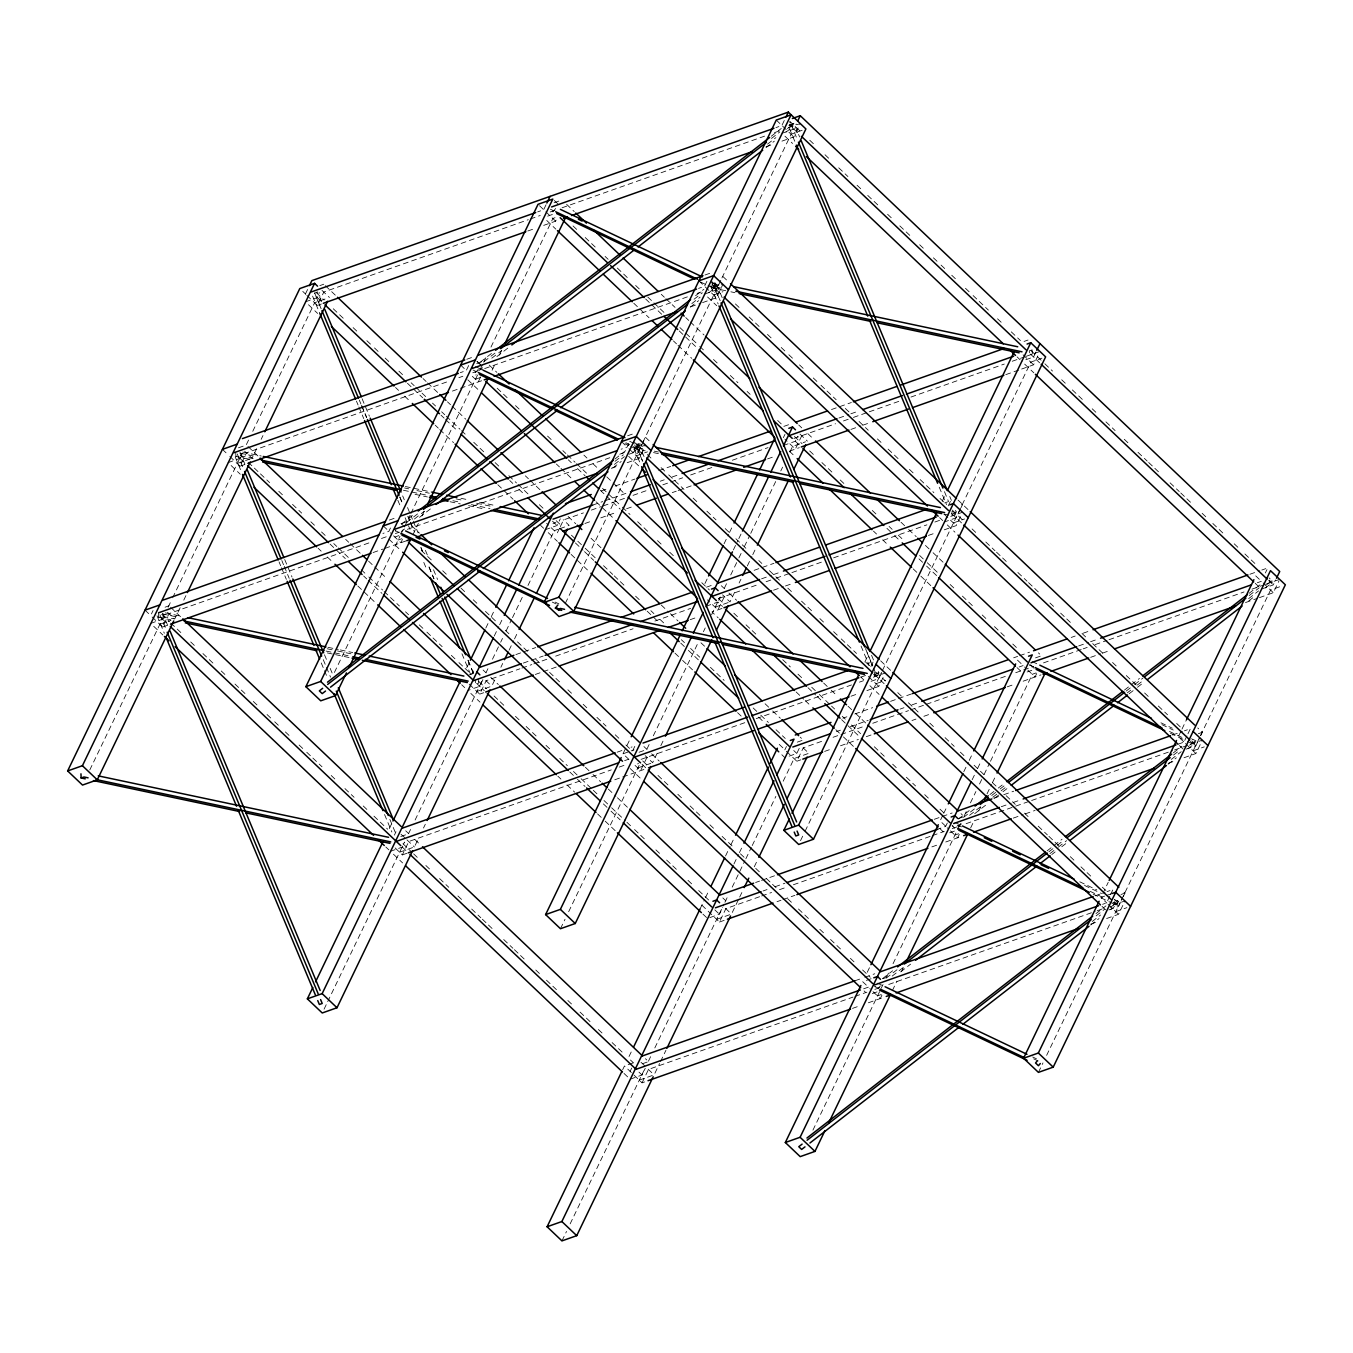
<?xml version="1.0" encoding="UTF-8"?>
<svg xmlns="http://www.w3.org/2000/svg" width="1353" height="1353" viewBox="0 0 1353 1353"><rect width="100%" height="100%" fill="white"/><g stroke="black" fill="none" stroke-linecap="round" stroke-linejoin="round"><path stroke-width="0.75" stroke-dasharray="5 3.75" d="M151.435 613.924L153.058 610.575M305.406 294.024L307.824 289.001M89.788 769.942L164.44 614.82M168.093 607.26L171.73 599.683M172.643 597.789L241.832 454.033M246.381 444.579L249.121 438.896M252.757 431.336L314.657 302.7L327.578 298.134M150.673 623.412L162.58 619.2L164.998 614.177M228.048 462.625L239.971 458.396L242.39 453.373M305.44 301.82L317.346 297.609L319.765 292.586M152.128 617.036L162.614 626.997L169.074 613.602L371.568 541.978M229.841 456.418L240.005 466.21L246.449 452.815L448.942 381.191M306.894 295.444L317.38 305.423L323.841 292.011L528.313 219.693M180.135 607.7L174.672 619.048L167.231 611.996M183.771 600.14L186.494 594.457M256.596 448.807L252.047 458.261L244.622 451.192M261.146 439.353L262.972 435.565M390.476 527.991L388.869 531.34L382.916 533.454M468.662 365.53L466.244 370.553L460.291 372.667M546.054 204.743L543.635 209.766L537.682 211.88M334.411 672.441L399.947 536.245M400.86 534.35L403.6 528.668M404.496 526.774L409.959 515.425M410.872 513.548L479.148 371.669M480.061 369.775L482.801 364.092M483.714 362.215L487.351 354.638M490.987 347.078L552.903 218.442L556.59 217.14M402.467 539.39L400.86 542.739L390.374 532.778M480.653 376.929L478.235 381.952L472.248 376.252L476.222 374.849M543.703 225.376L555.626 221.165L557.233 217.816M412.902 534.807L418.365 523.442M422.001 515.882L424.741 510.199M492.103 370.232L494.843 364.549M499.392 355.095L502.115 349.412M389.309 828.594L392.945 821.034M466.684 667.807L469.423 662.141M485.812 628.08L490.361 618.625M491.274 616.731L494.91 609.171M394.383 835.139L396.006 831.791M471.774 674.352L473.381 671.003M494.2 636.096L498.767 626.642M499.663 624.748L503.316 617.188M324.06 1009.203L326.783 1003.52M327.697 1001.626L404.175 842.733M408.724 833.279L410.551 829.49M415.1 820.036L482.463 680.052M486.099 672.475L487.926 668.703M492.475 659.232L499.764 644.113M500.678 642.218L502.487 638.43M506.14 630.87L511.603 619.522M512.499 617.628L522.529 596.808M527.991 585.46L554.392 530.613L558.079 529.294M390.391 851.325L402.298 847.096L404.716 842.073M482.92 679.612L479.689 686.309L467.783 690.52M545.158 529.733L557.064 525.522L560.294 518.825M395.161 847.942L402.348 854.91L408.792 841.515L611.285 769.891M469.237 684.144L479.723 694.123L486.167 680.711L519.924 668.788M559.533 528.296L557.115 533.336L546.612 523.357M560.328 526.621L563.558 519.924L583.414 512.905M399.625 852.187L414.39 846.961L418.94 837.507M423.489 828.053L425.316 824.265M477 691.4L491.765 686.174L496.331 676.72M500.881 667.266L502.69 663.477M509.066 650.235L513.616 640.781M514.529 638.887L518.182 631.31M628.722 443.75L627.099 447.099L621.145 449.196M706.909 281.272L704.49 286.295L698.537 288.409M784.283 120.485L781.865 125.508L775.912 127.622M565.351 603.32L641.829 444.41L637.669 443.496L637.821 447.674L634.963 448.672L634.811 444.511M642.743 442.532L721.031 279.851M721.944 277.957L791.133 134.184L802.211 130.26M629.128 454.185L639.056 450.684L643.893 440.638M704.524 294.108L716.43 289.897L718.849 284.874M781.899 133.321L793.822 129.11L796.24 124.07M627.183 462.692L639.09 458.481L645.533 445.086L633.627 449.297M702.579 302.615L716.481 297.694L722.925 284.299L712.354 287.885L712.202 283.724M781.949 141.118L793.856 136.907L800.299 123.512L788.393 127.723M628.942 759.456L622.989 753.807L630.278 738.67M704.93 583.549L707.653 577.883M724.041 543.821L728.591 534.367M729.504 532.473L733.157 524.913M632.629 750.881L635.047 745.858L631.073 747.262M783.353 437.679L784.977 434.33M733.36 549.961L737.909 540.49M738.823 538.612L741.545 532.93M560.463 928.716L565.03 919.262M568.666 911.702L639.681 764.157M646.954 749.021L649.694 743.338M653.33 735.778L697.945 643.081M703.408 631.733L705.217 627.944M711.593 614.702L719.796 597.688M724.345 588.234L727.068 582.551M730.721 574.991L737.994 559.854M738.907 557.96L743.457 548.506M744.37 546.612L749.833 535.264M750.746 533.37L776.233 480.4M780.782 470.945L782.609 467.157M789.881 452.02L792.621 446.355L805.542 441.788M718.731 600.377L720.337 597.028M783.387 445.475L795.31 441.264L797.729 436.241M647.022 757.257L640.578 770.652L634.591 764.952L638.548 763.549M724.413 596.47L717.953 609.865L707.467 599.886M801.788 435.666L795.344 449.078L784.858 439.099M657.169 753.249L652.62 762.703L645.195 755.65M660.822 745.689L663.545 740.006M734.561 592.462L730.011 601.916L722.57 594.846M739.11 583.008L740.937 579.219M747.313 565.977L751.862 556.523M752.775 554.629L756.412 547.069M622.651 1069.749L624.477 1065.961L642.066 1082.823L646.041 1081.419M629.027 1056.507L631.766 1050.841M700.042 908.962L704.592 899.508M705.505 897.614L709.141 890.037M725.529 855.992L730.079 846.538M730.992 844.644L734.628 837.084M630.075 1071.424L631.699 1068.075M784.841 749.85L786.465 746.484M733.935 864.009L738.484 854.555M739.398 852.661L743.034 845.101M561.952 1240.887L566.518 1231.433M570.154 1223.856L643.893 1070.646M648.442 1061.175L651.182 1055.509M654.818 1047.932L724.007 904.176M724.92 902.282L728.557 894.722M732.21 887.145L744.945 860.66M745.858 858.783L751.321 847.418M752.234 845.54L775.895 796.342M783.184 781.222L794.11 758.526L808.874 753.3L801.45 746.23M624.004 1073.419L630.109 1079.22L642.032 1075.009L645.246 1068.312M702.917 914.087L707.501 918.433L719.407 914.222L722.637 907.525M781.831 754.737L784.875 757.646L796.799 753.435L800.012 746.738M642.066 1082.823L648.51 1069.411L852.999 997.093M701.869 905.174L719.441 922.036L725.901 908.624L759.642 896.701M786.347 751.27L796.832 761.232L803.276 747.837L823.131 740.818M639.343 1080.1L654.108 1074.874L659.571 1063.526M660.484 1061.631L665.947 1050.283M716.718 919.313L731.499 914.087L738.772 898.95M739.685 897.056L743.338 889.496M754.264 866.799L757.9 859.223M864.871 661.972L868.508 654.412M942.246 501.185L945.899 493.625M870.858 666.623L873.277 661.6L867.324 663.714M948.233 505.836L950.652 500.813L944.698 502.91M800.519 840.687L804.172 833.11M805.086 831.232L881.547 672.323M882.46 670.428L1030.851 362.097L1041.928 358.173M881.192 673.574L878.774 678.597L866.867 682.808M960.19 509.421L956.165 517.81L944.242 522.021M961.002 507.747L962.609 504.398L958.634 505.802M1035.958 351.983L1033.54 357.006L1021.633 361.217M866.901 690.605L878.807 686.394L883.644 676.348M944.293 529.818L956.199 525.607L961.036 515.561M1021.667 369.031L1033.574 364.82L1038.411 354.774M867.273 972.249L869.996 966.583M942.821 815.25L940.098 820.916L946.051 826.582M943.734 813.356L947.388 805.796M963.776 771.734L968.325 762.28M969.238 760.386L972.875 752.826M947.303 823.03L945.696 826.379L937.764 829.186M972.164 779.751L976.714 770.297M977.627 768.403L981.263 760.843M812.933 1130.144L883.035 984.494M886.689 976.934L888.498 973.145M893.048 963.691L960.427 823.706M964.063 816.13L966.803 810.464M970.439 802.887L975.902 791.539M979.538 783.979L983.191 776.402M984.088 774.525L989.55 763.177M990.464 761.282L1032.339 674.268L1036.043 672.948M959.26 826.615L960.867 823.267M881.919 995.216L880.296 998.565L869.81 988.586M959.294 834.429L957.687 837.778L947.201 827.799M1036.686 673.625L1035.062 676.974L1024.576 667.012M892.354 990.616L896.904 981.162M901.453 971.708L903.28 967.919M970.642 827.935L974.278 820.375M978.828 810.904L980.654 807.132M987.03 793.89L991.58 784.436M992.493 782.541L996.129 774.965M1102.78 893.673L1108.225 882.325M1181.068 730.992L1178.328 736.658L1184.281 742.323M1181.981 729.098L1186.53 719.644M1109.781 896.21L1106.551 902.908L1102.577 904.311M1110.576 894.536L1112.995 889.513L1107.042 891.61M1184.738 740.446L1187.156 735.423M1187.968 733.749L1190.386 728.726L1184.433 730.823M1265.343 572.962L1266.966 569.613M1038.428 1072.371L1042.977 1062.917M1046.63 1055.357L1120.369 902.13M1121.282 900.235L1199.57 737.554M1200.483 735.66L1270.585 590.009L1281.663 586.086M1102.002 906.358L1106.585 910.721L1118.491 906.51L1122.533 898.121M1123.328 896.447L1124.952 893.098L1121.891 890.206M1179.393 745.571L1183.976 749.917L1195.883 745.706L1199.908 737.334M1200.72 735.66L1202.327 732.311L1197.743 727.965M1255.246 583.329L1261.351 589.13L1273.258 584.919L1275.676 579.896M1106.619 918.518L1118.542 914.307L1124.986 900.912L1113.079 905.123M1184.01 757.731L1195.917 753.52L1202.36 740.125L1188.475 745.029M1259.406 597.637L1273.308 592.732L1278.94 580.995M555.694 208.497L552.887 211.778L550.011 209.038L553.8 210.831M478.302 369.284L475.512 372.565L472.637 369.826L476.408 371.635M708.059 285.601L713.741 288.307L716.549 285.026L713.657 282.287M630.684 446.389L636.367 449.095L639.157 445.814L636.282 443.091M878.503 988.079L880.363 985.897M1187.511 741.427L1193.194 744.133L1195.984 740.852L1192.196 739.042M1093.106 894.113L1115.802 904.92L1118.61 901.639L1115.735 898.899M480.603 361.911L492.238 352.879M771.311 136.213L781.273 128.467M484.07 361.572L497.363 351.256M771.447 138.446L779.751 132.002M491.782 358.19L501.76 350.461M767.54 144.111L775.844 137.651M787.463 128.62L792.452 124.764L789.577 122.024M478.641 370.756L483.63 366.883M496.906 356.566L510.199 346.25M766.018 147.629L774.322 141.186M785.958 132.154L792.604 126.996L792.452 124.764M401.553 523.983L414.847 513.666M695.577 295.715L703.881 289.254M406.678 522.359L419.971 512.043M694.072 299.233L702.376 292.789M414.407 518.994L424.368 511.248M691.823 303.596L700.127 297.153M711.746 288.121L715.077 285.551L712.185 282.811L712.338 285.043L715.213 287.783L708.566 292.941M401.249 531.543L404.581 528.955M419.531 517.353L432.825 507.037M690.301 307.131L698.605 300.687M614.871 459.073L628.164 448.756M615.023 461.322L623.327 454.862M614.431 464.4L624.393 456.654M634.371 448.925L637.686 446.338L637.838 448.57L632.849 452.443M612.909 467.918L621.213 461.474M958.381 819.022L971.674 808.705M989.956 794.515L996.586 789.357M998.26 788.072L1004.907 782.913M1124.495 690.047L1139.446 678.445M1249.09 593.324L1260.725 584.293M963.522 817.381L975.141 808.367M991.749 795.463L998.396 790.304M1000.053 789.019L1006.7 783.861M1126.305 690.994L1132.951 685.836M1134.609 684.55L1142.913 678.09M1249.225 595.557L1259.203 587.811M969.577 815.301L981.196 806.27M992.831 797.255L999.478 792.097M1001.135 790.795L1006.108 786.939M1127.387 692.787L1130.702 690.199M1137.349 685.041L1143.995 679.882M1248.65 598.635L1258.611 590.889M1266.915 584.445L1271.905 580.572L1269.029 577.849M958.093 826.565L961.408 823.994M974.701 813.677L987.994 803.361M994.624 798.202L1001.271 793.044M1002.945 791.742L1007.917 787.886M1129.18 693.734L1135.827 688.576M1137.484 687.273L1144.131 682.115M1248.785 600.867L1255.432 595.709M1265.393 587.98L1272.04 582.822L1271.905 580.572M882.663 978.523L892.625 970.777M1047.121 850.834L1062.071 839.232M1173.372 752.826L1181.676 746.366M886.13 978.185L897.766 969.154M1048.93 851.781L1055.577 846.623M1057.234 845.337L1063.881 840.179M1173.508 755.059L1180.154 749.9M892.185 976.088L903.821 967.074M1049.996 853.574L1056.642 848.416M1058.3 847.13L1066.604 840.67M1171.258 759.422L1181.22 751.693M1189.541 745.232L1194.513 741.359L1191.638 738.637M900.641 971.877L910.603 964.148M1051.805 854.521L1055.12 851.933M1061.767 846.775L1068.413 841.617M1168.079 764.242L1176.383 757.798M1188.019 748.767L1194.665 743.609L1194.513 741.359M1095.981 913.613L1105.959 905.867M1096.133 915.846L1104.437 909.402M1092.209 921.511L1100.53 915.051M1110.492 907.322L1117.138 902.163L1114.263 899.424M1090.704 925.029L1099.008 918.586M1110.627 909.554L1117.274 904.396L1117.138 902.163M794.752 141.236L788.258 125.694L793.923 123.326L799.606 136.941M793.923 123.326L788.258 125.694M722.214 297.728L716.532 284.113L713.724 285.466L720.219 301.026M644.028 456.57L639.157 444.917L636.35 446.253L642.844 461.813M953.459 513.379L956.267 512.026L954.643 508.136M878.875 672.813L873.209 675.181L878.875 672.813L877.251 668.923M319.832 285.618L323.79 284.215M554.087 202.764L562.036 199.956M530.308 219L540.236 215.482M550.164 211.981L558.096 209.174M562.07 207.77L764.563 136.146M774.491 132.628L780.444 130.531M547.644 216.159L555.576 213.351M317.38 305.423L321.354 304.019M527.822 230.991L533.775 228.894M766.069 146.733L772.022 144.636M466.751 359.272L472.704 357.158M704.981 275.014L710.934 272.9M238.466 447.809L246.415 445.002M476.713 363.551L484.645 360.744M716.532 284.113L713.674 285.128L720.168 300.67M235.726 452.24L235.879 456.401L238.737 455.386L253.146 458.447M458.87 377.673L462.844 376.269M472.772 372.768L482.7 369.251M484.678 368.557L689.167 296.239M697.116 293.432L701.091 292.028M237.282 463.487L250.204 458.921M475.512 379.229L481.059 377.267M713.758 294.971L722.976 291.707M240.005 466.21L245.958 464.096M452.426 391.085L458.379 388.971M460.375 388.277L482.209 380.548M690.656 306.827L700.583 303.309M389.36 520.059L395.313 517.945M627.589 435.801L633.559 433.687M165.066 607.193L169.024 605.789M401.317 523.645L407.27 521.548M639.157 444.917L636.299 445.915L642.793 461.474M158.352 613.027L158.504 617.188L161.362 616.173L173.708 618.795M381.495 538.477L387.448 536.363M395.397 533.556L399.355 532.152M407.304 529.344L609.797 457.72M619.725 454.219L625.678 452.105M394.856 537.04L398.831 535.636M159.891 624.274L170.968 620.367M398.137 540.016L401.824 538.714M636.367 455.775L647.444 451.851M162.614 626.997L168.567 624.9M373.056 552.565L382.984 549.064M384.979 548.354L406.813 540.642M611.302 468.324L619.234 465.517M601.206 490.987L607.159 488.873M615.108 486.065L634.946 479.047M658.776 470.624L670.682 466.413M783.844 426.381L789.814 424.284M831.503 409.536L851.358 402.517M1024.069 341.43L1028.043 340.026M592.766 505.075L602.694 501.574M604.673 500.864L626.524 493.152M660.264 481.211L664.238 479.808M672.187 477L680.119 474.193M838.945 418.009L848.872 414.508M850.851 413.798L858.8 410.991M552.988 523.526L555.846 522.512M591.346 510.098L601.273 506.58M603.269 505.887L625.103 498.158M633.035 495.35L646.937 490.446M662.818 484.831L668.771 482.717M670.767 482.006L682.673 477.795M690.622 474.988L712.456 467.275M732.311 460.24L768.047 447.606M793.856 438.473L835.545 423.743M843.477 420.935L851.426 418.128M853.405 417.417L867.307 412.496M869.286 411.802L899.068 401.266M910.975 397.055L1004.298 364.058M1012.23 361.251L1024.153 357.04M1026.132 356.329L1040.034 351.425M559.922 528.651L569.156 525.387L563.203 519.738M584.902 523.493L592.851 520.685M600.783 517.878L616.664 512.263M626.591 508.762L634.54 505.937M672.255 492.61L676.229 491.207M678.208 490.496L692.11 485.575M767.557 458.904L775.489 456.096M789.391 451.175L799.319 447.674M850.936 429.408L860.863 425.907M862.842 425.197L870.791 422.39M1005.786 374.646L1019.688 369.724M515.882 654.581L535.737 647.563M706.469 587.168L712.422 585.071M754.111 570.323L773.967 563.305M469.525 674.657L473.212 673.354M523.323 663.071L529.277 660.957M531.272 660.247L543.179 656.036M761.57 578.813L771.481 575.296M773.476 574.602L781.408 571.778M953.408 513.041L956.267 512.026M521.903 668.078L531.83 664.577M533.826 663.866L547.711 658.945M555.66 656.137L633.086 628.756M654.92 621.044L690.656 608.393M718.46 598.567L758.154 584.53M766.102 581.722L774.034 578.915M776.03 578.205L789.932 573.3M791.911 572.59L823.673 561.36M833.6 557.842L926.906 524.846M934.855 522.038L942.787 519.231M950.736 516.423L962.643 512.212M706.012 606.279L717.919 602.051L722.502 606.415M715.23 607.142L728.168 602.575M953.476 522.884L964.554 518.96M479.723 694.123L483.697 692.719M535.314 674.454L541.268 672.356M543.246 671.646L557.148 666.741M690.165 619.691L698.114 616.883M721.927 608.461L711.999 611.962L718.223 617.881M773.544 590.196L783.472 586.695M785.467 585.984L793.399 583.177M928.395 535.433L934.365 533.336M617.171 752.183L623.124 750.069M622.989 753.807L634.067 749.883M400.809 836.509L406.763 834.412M639.056 752.251L645.009 750.154M624.612 760.657L628.587 759.253M860.863 677.109L866.833 674.995M619.234 767.083L625.187 764.969M641.068 759.354L746.298 722.147M756.226 718.629L851.511 684.939M859.459 682.132L863.417 680.728M873.345 677.21L885.268 672.999M637.855 767.929L650.776 763.363M876.084 683.671L885.319 680.407M402.348 854.91L408.302 852.796M614.769 779.785L620.723 777.671M622.701 776.977L646.531 768.538M851.02 696.22L858.952 693.413M842.919 718.189L846.877 716.786M854.825 713.978L872.685 707.653M890.562 701.344L896.515 699.23M898.493 698.52L912.396 693.615M1013.651 657.812L1017.625 656.408M1019.604 655.698L1029.532 652.18M1071.221 637.449L1075.195 636.045M1083.127 633.221L1091.076 630.413M1249.901 574.247L1259.829 570.746M1261.808 570.036L1265.782 568.632M797.289 742.137L803.242 740.04L800.181 737.131M1035.519 657.879L1041.472 655.782L1038.428 652.873M836.458 731.584L840.433 730.18M850.361 726.679L868.22 720.354M899.999 709.124L903.956 707.72M911.905 704.913L919.837 702.089M1019.113 666.995L1023.088 665.591M1078.662 645.922L1088.59 642.421M1090.586 641.711L1098.518 638.904M1257.343 582.737L1261.317 581.333M833.059 737.3L839.012 735.203M841.008 734.493L864.821 726.071M872.77 723.263L908.506 710.629M910.484 709.919L924.387 705.014M926.365 704.304L1005.786 676.212M1015.714 672.712L1021.667 670.598M1023.646 669.904L1033.574 666.386M1043.501 662.885L1081.216 649.541M1083.212 648.831L1087.169 647.427M1095.118 644.62L1107.025 640.409M1109.02 639.715L1244.016 591.971M1251.965 589.164L1263.871 584.936M1265.85 584.242L1279.752 579.321M1027.096 671.984L1033.049 669.887M796.832 761.232L800.807 759.828M824.62 751.405L832.569 748.598M840.501 745.791L858.377 739.465M866.309 736.658L872.279 734.561M911.973 720.506L915.947 719.103M923.896 716.295L931.828 713.488M1007.275 686.817L1015.207 684.009M1023.156 681.202L1041.015 674.876M1090.653 657.321L1100.581 653.803M1102.56 653.11L1110.509 650.303M1245.504 602.559L1257.427 598.347M755.6 882.494L759.574 881.091M761.553 880.38L775.455 875.459M934.28 819.292L940.234 817.195M942.212 816.485L952.14 812.984M993.829 798.236L1001.778 795.429M1003.757 794.718L1013.685 791.217M1172.51 735.034L1182.437 731.533M958.144 818.666L964.097 816.569L961.036 813.66M1198.352 733.715L1202.327 732.311M763.058 890.967L767.016 889.564M774.965 886.756L784.892 883.255M1001.288 806.709L1011.215 803.208M1013.194 802.498L1021.143 799.691M1177.973 744.235L1183.926 742.12M761.638 895.99L771.565 892.473M779.497 889.665L785.45 887.568M793.399 884.761L930.374 836.306M932.369 835.613L944.276 831.402M952.224 828.577L960.156 825.77M966.11 823.673L1013.769 806.811M1015.748 806.117L1029.65 801.196M1031.629 800.502L1172.594 750.644M1174.573 749.951L1186.48 745.74M949.705 832.771L955.658 830.674M954.964 835.055L958.651 833.752M1193.194 750.797L1204.271 746.873M719.441 922.036L725.411 919.922M777.028 901.673L780.985 900.269M782.981 899.559L794.887 895.348M931.879 846.893L937.832 844.796M945.764 841.989L961.662 836.374M1013.279 818.108L1023.206 814.607M1025.185 813.897L1035.113 810.396M1168.129 763.346L1176.061 760.538M854.91 980.79L862.859 977.982M864.838 977.272L874.765 973.771M1095.135 895.838L1105.063 892.32M628.164 1064.659L633.711 1062.697M866.41 980.401L871.941 978.439M1104.64 896.143L1100.953 897.462L1106.889 903.111M1106.483 895.5L1112.031 893.538M642.523 1063.729L648.476 1061.615L645.415 1058.706M882.748 978.76L886.705 977.356L883.661 974.448M1120.977 894.502L1124.952 893.098M868.322 987.166L862.351 989.28L865.294 992.07M854.978 996.4L866.901 992.189M874.833 989.381L882.782 986.574M888.735 984.46L1095.203 911.432M1097.198 910.738L1105.13 907.931M872.33 993.559L878.283 991.461M877.573 995.842L881.277 994.54M1115.819 911.584L1126.897 907.66M852.508 1008.391L858.462 1006.294M868.389 1002.776L884.27 997.161M1090.738 924.133L1098.687 921.325M714.266 284.164L718.375 285.026M721.386 288.189L715.213 286.87L715.06 282.709M712.354 287.885L728.827 291.369M730.891 291.808L735 292.688M636.874 444.951L643.047 446.253M637.821 447.674L644.011 448.976M654.294 451.158L658.421 452.02M634.963 448.672L645.263 450.853M653.499 452.595L659.672 453.915M943.836 514.055L952.072 515.797L951.92 511.637L954.778 510.622L954.93 514.783M242.711 452.088L261.23 456.012M405.376 486.522L432.148 492.188M460.967 498.293L469.203 500.035M479.503 502.217L495.976 505.701M239.853 453.103L256.326 456.587M404.581 487.976L408.691 488.839M416.927 490.581L429.29 493.202M456.062 498.868L464.299 500.61M476.645 503.231L493.118 506.715M403.465 490.26L428.174 495.486M452.883 500.711L461.119 502.453M471.419 504.635L489.955 508.559M235.879 456.401L250.288 459.445M415.033 494.319L427.379 496.94M450.025 501.726L460.324 503.908M468.561 505.65L485.034 509.134M873.429 674.707L877.556 675.57L877.404 671.409M165.32 612.892L181.792 616.376M327.984 647.309L338.284 649.491M340.347 649.93L352.71 652.552M162.461 613.89L178.934 617.391M327.189 648.764L335.426 650.505M337.489 650.945L351.898 653.989M326.09 651.047L350.799 656.273M158.504 617.188L170.85 619.809M327.341 652.924L333.531 654.243M335.578 654.666L350.004 657.727M710.866 282.32L716.549 285.026M700.499 281.999L706.181 284.705M475.427 366.545L481.11 369.251M629.703 441.315L639.157 445.814M625.915 442.752L629.703 444.562M625.001 443.699L628.79 445.492M1032.254 661.583L1037.937 664.272M1160.942 722.806L1172.29 728.202M1161.923 724.633L1173.271 730.045M1033.252 666.657L1029.464 664.847L1032.339 667.587M1169.499 731.483L1184.636 738.687M1170.48 733.326L1185.617 740.531M555.119 602.068L558.89 603.878M552.312 602.102L556.1 603.912M399.034 532.422L395.245 530.613L398.12 533.353M954.88 822.37L960.545 825.076M1079.779 881.801L1096.809 889.902M961.543 826.903L957.755 825.11L954.947 828.374L952.072 825.651L955.861 827.444M1084.548 885.437L1101.579 893.538M1114.821 899.83L1118.61 901.639M1090.214 891.373L1105.367 898.578M877.488 983.157L883.171 985.863M1032.66 1056.997L1036.449 1058.79M1033.658 1058.824L1041.218 1062.426M878.486 988.231L874.698 986.438L877.573 989.178M789.881 121.364L802.092 132.983M809.737 140.238L815.842 146.039M825.009 154.749L829.575 159.113M838.742 167.823L847.908 176.533M857.058 185.243L861.641 189.589M867.747 195.407L879.974 207.009M887.602 214.281L892.185 218.628M899.813 225.883L912.04 237.502M919.668 244.758L924.251 249.121M933.418 257.831L939.523 263.632M941.045 265.087L945.629 269.433M951.734 275.251L956.317 279.597M965.484 288.307L971.589 294.108M973.111 295.563L977.695 299.926M979.217 301.381L988.383 310.091M997.533 318.801L1002.116 323.147M1011.283 331.857L1020.45 340.567M1031.138 350.731L1043.349 362.35M1044.871 363.788L1052.516 371.06M1061.665 379.77L1066.249 384.117M1072.354 389.918L1084.582 401.537M1092.209 408.792L1096.793 413.155M1105.942 421.865L1115.109 430.575M1124.275 439.285L1128.859 443.632M1138.008 452.342L1147.175 461.052M1148.697 462.506L1153.28 466.853M1154.819 468.307L1160.925 474.125M1170.074 482.835L1179.241 491.545M1180.763 492.982L1185.346 497.346M1186.869 498.8L1192.991 504.601M1202.14 513.311L1206.724 517.675M1212.829 523.476L1225.057 535.095M1234.207 543.805L1238.79 548.151M1244.895 553.952L1257.106 565.571M789.712 124.256L792.604 126.996M1269.165 580.082L1272.04 582.822M793.822 129.11L799.927 134.911M1030.496 354.114L1039.645 362.824M1268.691 580.572L1273.258 584.919M776.267 120.062L793.856 136.907M1023.088 354.841L1033.574 364.82M1255.719 575.871L1261.656 581.519M1263.144 582.94L1273.308 592.732M784.96 136.213L792.587 143.469M1017.05 356.871L1020.111 359.78M1024.678 364.126L1033.844 372.836M722.891 276.486L728.996 282.303M958.025 500.052L968.714 510.216M710.968 280.714L723.195 292.316M735.406 303.935L739.99 308.281M749.139 316.991L761.367 328.61M767.472 334.411L772.056 338.774M781.205 347.484L787.311 353.285M788.85 354.74L793.433 359.103M799.538 364.904L804.105 369.251M813.271 377.961L819.377 383.778M820.916 385.233L825.482 389.579M827.021 391.034L836.171 399.744M845.337 408.454L849.921 412.8M859.087 421.51L868.237 430.22M877.404 438.93L881.987 443.294M888.092 449.095L900.303 460.713M909.47 469.423L914.053 473.77M920.158 479.588L933.891 492.644M940.014 498.462L944.58 502.809M952.224 510.064L962.913 520.229M972.08 528.938L976.646 533.302M985.813 542.012L994.979 550.722M996.501 552.159L1001.085 556.523M1002.607 557.977L1008.712 563.778M1017.879 572.488L1027.045 581.198M1028.568 582.653L1033.151 586.999M1034.673 588.454L1040.778 594.271M1049.945 602.981L1054.528 607.328M1060.634 613.129L1065.217 617.492M1066.739 618.947L1072.844 624.748M1082.011 633.458L1086.594 637.821M1092.7 643.622L1104.911 655.241M1112.555 662.496L1117.121 666.843M1126.288 675.553L1138.499 687.172M1144.604 692.973L1149.187 697.336M1158.354 706.046L1167.521 714.756M1176.67 723.466L1181.254 727.813M1191.79 740.869L1194.665 743.609M716.43 289.897L722.536 295.698M951.582 513.447L962.271 523.611M1192.822 742.814L1195.883 745.706M710.866 285.568L713.741 288.307M1190.319 741.393L1193.194 744.133M698.892 280.849L716.481 297.694M944.208 514.208L956.199 525.607M1185.431 743.541L1195.917 753.52M707.585 297L716.735 305.71M939.659 517.658L942.72 520.567M947.303 524.913L954.93 532.169M566.619 204.32L574.247 211.575M661.279 294.311L664.34 297.22M665.862 298.675L675.029 307.385M685.717 317.549L688.762 320.441M690.284 321.896L704.034 334.969M798.693 424.96L801.754 427.869M807.859 433.67L813.965 439.488M900.997 522.224L907.119 528.025M908.641 529.48L916.269 536.735M925.435 545.445L931.54 551.263M933.063 552.717L943.751 562.865M554.29 200.498L559.077 204.912M799.961 434.059L807.386 441.129M573.029 225.951L577.613 230.298M585.24 237.553L597.451 249.172M605.095 256.427L608.14 259.336M617.306 268.046L629.517 279.665M635.622 285.466L640.206 289.813M647.833 297.085L652.417 301.431M653.956 302.886L664.644 313.05M679.899 327.561L684.483 331.925M686.022 333.362L698.233 344.981M699.755 346.436L704.338 350.782M713.505 359.492L719.61 365.31M730.299 375.474L737.926 382.73M747.093 391.44L750.137 394.332M777.62 420.462L782.203 424.825M794.431 436.444L802.058 443.699M809.686 450.955L814.269 455.301M821.914 462.574L834.124 474.176M840.23 479.994L844.813 484.34M872.296 510.47L876.879 514.833M889.09 526.435L892.151 529.344M898.257 535.145L904.362 540.963M919.634 555.474L925.74 561.275M927.262 562.73L937.95 572.894M950.161 584.513L954.744 588.859M962.389 596.115L974.6 607.734M982.227 614.989L986.811 619.353M994.455 626.608L1006.666 638.21M1012.771 644.028L1017.355 648.375M645.669 299.013L650.252 303.36M651.774 304.814L662.463 314.978M679.257 330.944L696.051 346.909M795.31 441.264L799.894 445.627M886.925 528.363L893.031 534.181M894.553 535.619L900.658 541.437M918.991 558.857L925.097 564.658M926.619 566.112L937.308 576.277M1030.445 664.83L1035.028 669.177M539.526 205.724L555.626 221.165M1017.473 660.129L1023.426 665.777M546.73 220.471L555.88 229.181M633.762 303.224L649.034 317.735M673.456 340.956L676.517 343.865M678.039 345.319L691.789 358.376M789.509 451.293L795.615 457.094M873.48 531.12L876.541 534.029M882.646 539.83L887.23 544.194M913.174 568.869L919.296 574.67M920.818 576.124L931.507 586.289M1017.016 667.587L1021.583 671.934M645.499 437.29L651.605 443.091M880.651 660.839L891.339 671.003M633.593 441.501L645.804 453.103M647.326 454.557L651.909 458.921M661.076 467.631L667.181 473.432M668.703 474.886L673.287 479.233M674.809 480.687L683.975 489.397M693.142 498.107L697.725 502.47M706.875 511.18L716.041 519.89M725.208 528.6L729.791 532.947M735.897 538.765L748.108 550.367M758.796 560.531L761.84 563.44M769.485 570.695L781.696 582.314M787.801 588.115L792.384 592.462M801.551 601.172L813.762 612.791M819.867 618.592L824.451 622.955M833.617 631.665L839.723 637.466M841.245 638.92L845.828 643.284M847.35 644.721L856.517 653.431M865.683 662.141L870.267 666.505M876.372 672.306L885.522 681.016M897.749 692.635L902.316 696.981M908.438 702.799L913.004 707.145M914.543 708.6L920.649 714.401M929.815 723.111L934.382 727.474M945.07 737.639L954.237 746.349M960.342 752.15L964.926 756.513M974.092 765.223L986.303 776.825M992.409 782.643L996.992 786.989M1006.158 795.699L1015.308 804.409M1024.475 813.119L1029.058 817.483M1038.225 826.193L1047.374 834.902M1048.913 836.34L1053.48 840.703M1055.019 842.158L1061.124 847.959M1070.291 856.669L1074.857 861.032M1080.962 866.833L1085.546 871.18M1087.085 872.634L1093.19 878.452M1102.34 887.162L1106.923 891.509M637.838 448.57L634.946 445.847L634.811 443.598M1114.398 901.656L1117.274 904.396M639.056 450.684L645.161 456.485M874.19 674.234L884.879 684.398M1113.925 902.147L1118.491 906.51M633.492 446.355L636.367 449.095M1112.927 902.18L1115.802 904.92M621.501 441.636L627.454 447.285M628.942 448.706L639.09 458.481M868.322 676.432L878.807 686.394M1108.056 904.328L1118.542 914.307M628.671 456.35L639.36 466.514M860.762 676.99L863.806 679.899M869.911 685.7L879.078 694.41M489.228 365.107L496.855 372.363M583.904 455.115L586.948 458.007M593.054 463.825L597.637 468.172M606.804 476.882L625.12 494.302M721.318 585.748L724.379 588.656M728.946 593.02L736.59 600.275M823.622 683.011L829.727 688.829M831.249 690.267L837.355 696.085M848.043 706.249L854.166 712.05M855.688 713.505L866.377 723.669M477.186 361.437L481.685 365.699M476.916 361.285L481.364 365.53M497.16 388.193L509.388 399.795M515.493 405.612L520.076 409.959M547.559 436.089L552.142 440.452M562.831 450.617L565.875 453.509M567.397 454.963L575.042 462.219M576.564 463.673L587.253 473.838M602.525 488.348L620.841 505.768M622.38 507.223L630.008 514.478M637.635 521.734L649.863 533.353M657.49 540.608L662.074 544.971M669.701 552.227L675.807 558.028M701.767 582.703L709.412 589.976M718.561 598.686L724.667 604.487M733.833 613.197L739.939 618.997M746.044 624.815L750.627 629.162M752.167 630.616L758.272 636.417M782.694 659.655L790.338 666.911M797.966 674.166L802.549 678.513M811.715 687.223L817.821 693.04M819.343 694.495L830.032 704.642M831.554 706.097L834.615 709.006M842.242 716.261L845.304 719.17M851.409 724.971L860.576 733.681M874.309 746.755L886.519 758.356M892.642 764.174L897.208 768.521M906.375 777.231L915.541 785.941M924.691 794.651L930.813 800.452M939.963 809.162L944.546 813.525M568.294 459.8L571.338 462.692M577.443 468.51L585.088 475.766M600.36 490.276L604.926 494.64M606.465 496.094L620.198 509.151M808.012 687.713L815.639 694.968M817.178 696.423L823.284 702.224M841.6 719.644L858.394 735.609M460.646 365.107L466.599 370.756M467.817 379.821L478.505 389.968M556.371 464.011L559.432 466.92M560.954 468.358L571.642 478.522M596.081 501.76L614.397 519.18M796.105 691.924L803.733 699.18M805.255 700.634L811.36 706.435M835.799 729.656L841.904 735.474M843.426 736.911L854.115 747.076M939.625 828.374L944.208 832.721M325.329 285.669L336.018 295.833M423.049 378.569L426.094 381.478M427.633 382.933L438.321 393.097M447.471 401.807L450.532 404.699M452.054 406.154L465.804 419.227M525.353 475.833L528.397 478.742M529.919 480.197L540.608 490.344M568.108 516.474L575.735 523.746M591.007 538.257L601.696 548.422M661.245 605.028L668.872 612.283M670.395 613.738L678.039 620.993M700.939 642.776L705.522 647.123M765.071 703.746L771.176 709.547M772.698 711.001L780.343 718.257M321.997 290.405L329.439 297.474M316.467 292.789L324.094 300.045M333.261 308.755L345.472 320.357M353.116 327.629L357.699 331.975M366.849 340.685L372.954 346.486M374.493 347.941L379.06 352.304M385.182 358.105L389.749 362.469M398.915 371.179L405.021 376.98M411.126 382.781L414.187 385.69M415.709 387.144L426.398 397.308M432.503 403.109L435.565 406.018M441.67 411.819L444.731 414.728M446.253 416.166L459.986 429.239M461.525 430.694L467.631 436.495M473.736 442.296L485.947 453.915M495.113 462.625L499.697 466.988M508.846 475.698L516.491 482.953M518.013 484.408L528.702 494.555M539.39 504.72L543.974 509.083M556.184 520.685L562.29 526.503M571.456 535.213L583.667 546.815M585.206 548.269L595.895 558.434M603.523 565.689L612.689 574.399M614.211 575.854L618.795 580.217M620.317 581.655L626.422 587.473M635.589 596.183L640.172 600.529M650.861 610.693L653.905 613.602M660.01 619.403L664.594 623.767M681.388 639.732L684.449 642.624M690.554 648.442L699.721 657.152M710.41 667.317L724.143 680.373M753.164 707.957L759.27 713.758M760.792 715.213L768.419 722.468M776.064 729.724L785.23 738.434M317.346 297.609L321.929 301.973M407.439 383.254L412.022 387.618M413.544 389.072L422.711 397.782M441.027 415.202L444.088 418.094M445.611 419.548L457.821 431.167M509.743 480.518L512.787 483.427M518.892 489.228L524.998 495.046M552.498 521.176L557.064 525.522M575.397 542.942L583.025 550.197M584.547 551.652L593.713 560.362M647.157 611.167L659.368 622.786M680.745 643.115L686.85 648.916M688.389 650.37L699.078 660.535M758.627 717.141L764.733 722.942M793.737 750.526L796.799 753.435M302.768 291.402L305.744 294.227M779.243 744.387L785.197 750.036M308.484 304.729L317.651 313.439M395.516 387.482L398.577 390.374M404.682 396.192L410.788 401.993M435.226 425.214L438.271 428.123M439.81 429.577L453.543 442.634M497.819 484.729L513.091 499.257M540.574 525.387L543.635 528.279M548.219 532.642L557.368 541.352M571.118 554.409L589.434 571.829M674.944 653.127L681.049 658.928M682.572 660.382L693.26 670.547M737.554 712.642L742.12 717.005M411.853 525.894L419.481 533.15M643.927 746.552L646.988 749.444M651.571 753.807L659.199 761.062M401.012 523.493L406.949 529.141M421.307 550.434L433.518 562.036M442.685 570.746L447.268 575.11M461.018 588.166L465.584 592.529M473.229 599.785L477.812 604.148M485.439 611.404L497.65 623.006M505.295 630.278L509.878 634.625M517.506 641.88L529.716 653.499M535.822 659.3L540.405 663.663M549.572 672.373L561.783 683.975M567.888 689.793L573.993 695.594M583.16 704.304L587.743 708.668M596.91 717.378L606.059 726.087M615.226 734.797L619.809 739.144M625.915 744.945L632.02 750.763M642.709 760.927L647.292 765.274M657.981 775.438L670.192 787.057M677.836 794.312L682.402 798.659M690.047 805.914L702.258 817.533M709.902 824.789L714.469 829.152M722.113 836.408L734.324 848.027M740.429 853.828L745.013 858.174M755.701 868.338L760.285 872.702M766.39 878.503L770.973 882.866M772.495 884.304L778.601 890.122M787.767 898.832L792.351 903.178M798.456 908.996L810.667 920.598M819.833 929.308L824.417 933.671M830.522 939.472L842.733 951.091M850.377 958.347L854.944 962.693M862.588 969.966L870.216 977.221M642.066 764.293L646.649 768.656M383.271 525.894L389.207 531.543M862.707 981.703L868.66 987.369M388.903 539.154L401.114 550.772M630.16 768.521L640.848 778.668M247.937 446.456L258.626 456.621M345.658 539.357L348.719 542.265M350.241 543.72L360.93 553.884M368.557 561.14L373.14 565.486M374.68 566.941L386.89 578.56M483.089 670.006L486.133 672.915M490.716 677.278L498.344 684.533M585.392 767.269L591.498 773.087M593.02 774.525L600.647 781.797M608.292 789.053L615.919 796.308M617.442 797.763L628.13 807.927M722.806 897.918L725.868 900.827M485.828 680.525L491.765 686.174M725.546 908.438L731.499 914.087M240.614 455.031L246.72 460.832M248.242 462.286L252.825 466.633M254.347 468.087L258.93 472.451M260.452 473.888L269.619 482.598M278.786 491.308L283.369 495.672M292.519 504.381L301.685 513.091M310.852 521.801L315.435 526.148M321.54 531.966L327.646 537.767M333.751 543.568L336.796 546.477M338.335 547.931L349.023 558.096M361.234 569.698L367.339 575.515M368.862 576.97L382.611 590.026M384.134 591.481L399.406 605.992M405.511 611.81L408.572 614.702M419.261 624.866L425.366 630.667M426.888 632.122L431.472 636.485M432.994 637.939L442.16 646.649M451.327 655.359L457.432 661.16M458.955 662.615L463.538 666.961M465.06 668.416L471.165 674.217M478.81 681.489L486.437 688.745M494.082 696L498.648 700.347M500.187 701.801L506.293 707.619M515.442 716.329L520.026 720.675M526.131 726.476L538.359 738.095M545.986 745.351L550.57 749.714M559.736 758.424L567.364 765.68M573.469 771.481L579.574 777.298M581.114 778.736L591.802 788.9M593.324 790.355L597.908 794.718M604.013 800.519L610.118 806.32M611.641 807.775L625.39 820.848M626.913 822.286L633.018 828.104M634.557 829.558L639.123 833.905M640.662 835.359L646.768 841.16M655.917 849.87L660.501 854.233M666.606 860.034L671.189 864.398M672.729 865.835L678.834 871.653M687.984 880.363L692.567 884.71M698.672 890.528L710.9 902.13M239.971 458.396L244.538 462.76M330.047 544.058L345.319 558.569M363.636 575.989L366.697 578.898M368.219 580.336L381.969 593.409M476.628 683.417L484.273 690.673M569.782 771.954L575.888 777.772M577.41 779.227L585.037 786.482M603.37 803.902L609.476 809.703M610.998 811.157L620.164 819.867M714.824 909.876L719.407 914.222M222.416 449.365L228.369 455.014M231.109 465.517L240.276 474.226M318.141 548.269L321.185 551.161M327.308 556.979L333.413 562.78M357.835 586.001L376.168 603.421M461.661 684.719L464.722 687.628M470.827 693.429L479.994 702.139M557.859 776.182L560.92 779.074M567.025 784.892L574.653 792.148M597.569 813.914L603.675 819.732M605.197 821.17L615.886 831.334M170.563 607.243L181.251 617.408M405.697 830.81L408.758 833.702M414.864 839.52L420.969 845.321M401.012 834.243L405.799 838.657M406.965 839.892L414.39 846.961M641.018 1062.291L645.516 1066.57M648.172 1069.225L654.108 1074.874M161.7 614.363L169.328 621.619M170.867 623.073L181.556 633.238M190.705 641.948L195.289 646.294M202.933 653.567L215.144 665.169M221.249 670.987L225.833 675.333M234.982 684.043L247.21 695.662M253.315 701.463L257.899 705.809M267.048 714.519L273.171 720.337M274.693 721.792L279.276 726.138M285.382 731.939L289.965 736.303M299.114 745.013L305.22 750.814M306.759 752.268L311.342 756.631M312.864 758.069L322.031 766.779M331.181 775.489L335.764 779.852M344.93 788.562L354.08 797.272M363.247 805.982L367.83 810.329M373.935 816.147L387.685 829.203M402.957 843.731L412.107 852.441M413.629 853.878L419.751 859.696M425.857 865.497L430.44 869.861M439.59 878.571L448.756 887.28M457.923 895.99L462.506 900.337M471.656 909.047L480.822 917.757M482.344 919.211L486.928 923.558M488.45 925.012L494.555 930.83M503.722 939.54L512.888 948.25M514.411 949.688L518.994 954.051M520.516 955.506L526.621 961.306M535.788 970.016L540.371 974.38M546.477 980.181L558.688 991.8M567.854 1000.51L572.437 1004.856M580.065 1012.112L592.293 1023.731M598.398 1029.532L602.964 1033.895M612.131 1042.605L624.342 1054.207M630.464 1060.025L633.508 1062.917M162.58 619.2L168.685 625.001M402.298 847.096L406.881 851.46M638.971 1072.117L642.032 1075.009M145.025 610.152L150.978 615.801M153.718 626.304L162.884 635.014M385.808 846.961L388.869 849.87M393.452 854.217L402.602 862.926M949.772 496.483L951.396 500.373M791.065 124.341L797.61 140.222M944.479 491.663L948.588 501.709M939.236 487.181L946.542 504.669M871.569 655.326L874.004 661.16M865.463 648.561L872.77 666.048M867.138 652.789L872.82 666.403M873.632 668.331L876.067 674.166M710.866 286.481L718.172 303.968M861.032 646.024L869.15 665.456M634.303 449.213L640.798 464.755M321.507 301.55L317.448 291.842L314.64 293.195L321.135 308.738M362.097 398.729L369.403 416.217M402.67 495.908L404.293 499.798M407.541 507.561L412.411 519.231M413.223 521.176L418.094 532.828M425.4 550.333L428.647 558.096M433.518 569.765L437.577 579.473M314.589 292.857L321.084 308.399M361.674 405.579L366.545 417.231M399.811 496.923L402.247 502.758M407.929 516.356L409.553 520.245M410.365 522.19L414.424 531.898M420.918 547.458L422.542 551.331M429.036 566.89L433.907 578.543M468.003 660.179L473.685 673.777M359.289 400.082L360.913 403.972M361.725 405.917L366.595 417.57M399.862 497.261L402.298 503.096M407.98 516.694L409.604 520.584M410.416 522.529L413.663 530.291M420.969 547.796L422.593 551.669M429.087 567.228L433.958 578.881M468.053 660.518L473.736 674.115M312.594 296.138L319.9 313.642M356.431 401.097L358.055 404.987M358.866 406.932L363.737 418.584M397.816 500.221L401.063 507.984M405.122 517.709L409.993 529.361M423.793 562.408L427.041 570.171M461.948 653.753L470.878 675.13M240.073 452.629L244.944 464.299M284.705 559.516L292.011 577.021M324.483 654.751L326.919 660.585M330.166 668.365L332.601 674.183M237.265 453.982L243.76 469.525M281.847 560.531L283.521 564.759M284.282 566.366L289.204 578.357M323.249 659.655L325.684 665.49M326.496 667.435L330.555 677.143M389.85 819.36L395.533 832.958M235.219 456.942L241.713 472.485M279.039 561.884L280.663 565.774M281.475 567.719L286.346 579.372M321.253 662.953L323.688 668.771M324.5 670.716L327.747 678.496M384.556 814.54L391.863 832.027M162.681 613.416L167.552 625.086M159.874 614.769L166.318 629.974M157.016 615.784L164.322 633.272M715.077 285.551L715.213 287.783M874.545 672.424L874.698 676.585M478.302 679.138L478.455 683.299L475.596 684.314L475.444 680.136M1032.17 349.835L1029.312 350.85L1029.464 355.01L1032.322 353.996L1032.17 349.835"/><path stroke-width="1.5" d="M173.759 620.942L97.281 779.852L82.516 785.061L67.65 770.939L299.791 288.561L314.572 283.352L317.549 286.176M309.431 285.652L311.85 280.629L788.325 112.113L805.898 128.958L573.757 611.336L558.992 616.562L544.126 602.423L776.267 120.062L791.048 114.836L558.89 597.197L544.126 602.423M67.65 770.939L82.415 765.713L314.572 283.352M187.407 592.58L250.22 462.049M264.799 431.776L327.612 301.262M305.879 686.681L538.037 204.32L552.802 199.094L320.661 681.455L305.879 686.681L320.746 700.82L335.527 695.594L346.436 672.898M546.866 203.068L550.079 196.371M349.175 667.215L411.075 538.579M427.463 504.534L488.467 377.791M504.855 343.747L565.842 217.004M412.564 850.749L336.998 1007.748L322.234 1012.974L307.368 998.852L312.831 987.504M315.57 981.821L382.933 841.837M392.945 821.034L460.324 681.049M470.337 660.247L484.898 629.974M495.824 607.277L506.749 584.581M508.576 580.792L534.063 527.822M307.368 998.852L322.149 993.626L493.304 637.99M504.229 615.294L516.964 588.809M518.791 585.02L553.377 513.142M427.142 820.476L489.955 689.962M504.517 659.689L508.153 652.129M519.078 629.433L534.553 597.265M536.38 593.477L567.33 529.175M785.907 117.136L788.325 112.113M797.847 120.721L800.266 115.698L1279.718 571.524L1276.488 578.221M650.81 766.491L575.245 923.507L560.463 928.716L545.614 914.594L621.179 757.579M631.191 736.776L680.339 634.625M682.166 630.853L697.641 598.686M708.566 575.989L723.128 545.716M734.053 523.019L757.731 473.838M759.557 470.049L775.032 437.898M545.614 914.594L560.379 909.368L691.468 636.975M693.294 633.187L703.306 612.385M706.046 606.702L732.447 551.855M742.459 531.036L768.859 476.188M770.686 472.4L780.698 451.581M783.421 445.915L792.537 426.99L795.496 429.831M665.372 736.218L711.796 639.749M716.346 630.295L728.185 605.704M742.746 575.431L746.399 567.871M757.325 545.174L788.275 480.856M793.737 469.508L805.576 444.917M653.195 1076.768L576.733 1235.661L561.952 1240.887L547.102 1226.765L621.754 1071.644M633.576 1047.053L700.042 908.962M710.968 886.266L724.616 857.887M735.542 835.19L768.318 767.083M770.145 763.312L777.417 748.175M547.102 1226.765L561.867 1221.539L733.022 865.903M743.947 843.207L773.984 780.782M776.723 775.1L794.008 739.161L790.321 740.463M666.86 1048.389L730.586 915.981M744.235 887.602L748.801 878.148M758.813 857.328L784.3 804.375M787.023 798.693L807.064 757.071M1027.079 344.051L1030.766 342.749L1045.632 356.871L813.474 839.249L798.71 844.475L783.844 830.336L789.306 818.988M792.029 813.305L858.495 675.215M870.334 650.624L936.783 512.533M947.709 489.837L1014.175 351.746M783.844 830.336L798.608 825.11L1030.766 342.749M1036.77 350.309L1039.983 343.611M824.975 1130.601L814.963 1151.403L800.198 1156.629L785.332 1142.507L860.897 985.491M870.909 964.689L938.272 824.704M948.284 803.902L962.862 773.628M973.788 750.932L1015.663 663.917M785.332 1142.507L800.097 1137.281L971.251 781.645M982.177 758.948L1032.254 654.903L1028.551 656.205M828.628 1123.041L890.528 994.404M906.003 962.237L967.902 833.617M984.291 799.555L986.117 795.784M997.043 773.07L1045.294 672.813M1023.561 1058.249L1038.343 1053.023L1270.484 570.645L1285.35 584.784L1053.209 1067.145L1038.428 1072.371L1023.561 1058.249L1099.126 901.233M1109.139 880.431L1176.518 740.446M1186.53 719.644L1253.893 579.659M557.96 604.96L556.1 607.159L558.975 609.882L555.187 608.089M1037.413 1060.786L1035.552 1062.968L1038.428 1065.707L1040.288 1063.526M495.553 350.309L769.637 137.499M500.678 348.668L766.458 142.319M511.857 344.964L634.794 249.51M638.109 246.939L762.703 150.217M418.178 511.096L690.605 299.588M423.303 509.455L687.425 304.391M436.14 504.466L557.402 410.314M560.734 407.727L685.311 311.004M327.494 682.2L613.213 460.375M322.657 688.305L319.342 690.893L322.217 693.615L325.532 691.045M327.646 684.432L611.691 463.893M330.521 687.172L480.027 571.101M483.342 568.514L607.937 471.791M975.006 806.117L988.282 795.801M1006.564 781.611L1122.838 691.332M1142.778 675.857L1247.432 594.61M980.13 804.494L988.434 798.033M1008.374 782.558L1124.647 692.279M1144.587 676.804L1245.91 598.127M1011.249 785.298L1114.229 705.336M1117.561 702.765L1127.523 695.019M1147.462 679.544L1242.139 606.026M897.614 966.905L1045.463 852.119M1065.386 836.644L1171.698 754.111M904.413 963.996L1047.256 853.066M1067.196 837.592L1170.193 757.629M915.592 960.275L1036.855 866.123M1040.169 863.552L1050.148 855.806M1070.071 840.331L1166.421 765.527M806.946 1138.025L1092.666 916.184M802.109 1144.131L798.777 1146.701L801.652 1149.441L804.984 1146.854M807.081 1140.258L1091.144 919.719M809.957 1142.997L959.463 1026.91M962.795 1024.339L1089.03 926.315M792.334 118.506L800.266 115.698M311.359 291.91L535.687 212.573M551.567 206.958L773.933 128.315M323.333 303.309L525.843 231.701M563.558 218.357L567.533 216.954M571.507 215.55L752.167 151.654M242.407 438.609L464.755 359.966M478.658 355.044L703.002 275.708M222.416 449.365L237.181 444.139M460.646 365.107L475.427 359.881M698.892 280.849L713.657 275.623L728.523 289.745M233.968 452.714L458.312 373.36M472.214 368.456L696.541 289.102M247.937 463.402L448.452 392.488M484.188 379.855L488.162 378.434M494.116 376.337L676.771 311.731M163.036 600.106L385.385 521.463M401.266 515.848L623.632 437.205M145.025 610.152L159.806 604.926M383.271 525.894L398.036 520.668M621.501 441.636L636.282 436.41L651.131 450.549M158.572 612.791L378.941 534.858M394.822 529.243L617.171 450.6M170.563 624.19L371.077 553.276M406.813 540.642L410.788 539.238M416.741 537.124L597.4 473.229M565.469 503.62L591.278 494.488M636.942 478.336L646.869 474.835M672.678 465.703L690.537 459.377M698.486 456.57L769.958 431.303M795.767 422.17L827.529 410.94M853.337 401.807L897.005 386.366M900.98 384.962L1004.214 348.448M788.833 428.309L792.537 426.99M553.056 519.129L592.766 505.075M630.481 491.748L650.336 484.712M682.115 473.482L709.902 463.656M717.834 460.849L775.421 440.486M789.306 435.565L836.966 418.72M862.774 409.587L902.468 395.55M906.442 394.146L1013.651 356.228M563.068 531.222L582.923 524.203M636.519 505.244L656.374 498.225M660.349 496.822L668.281 494.014M694.089 484.881L735.778 470.134M743.727 467.326L765.561 459.597M801.297 446.964L848.94 430.119M872.77 421.696L908.506 409.046M912.48 407.642L1003.808 375.356M80.96 773.815L81.112 777.975L83.971 776.977L88.097 777.84M513.886 655.275L480.146 667.215L423.54 613.399M537.716 646.852L613.163 620.181M621.095 617.374L692.567 592.09M718.375 582.957L750.137 571.727M775.946 562.594L819.63 547.153M825.584 545.039L926.839 509.235M711.458 589.096L715.145 587.794L718.122 590.618M949.688 504.838L953.375 503.536L968.241 517.658M473.702 680.61L521.345 663.765M545.158 655.342L632.511 624.443M640.459 621.636L698.03 601.273M711.932 596.369L759.574 579.507M783.404 571.084L825.093 556.337M829.068 554.933L936.276 517.015M485.676 692.009L533.336 675.164M559.144 666.031L660.382 630.227M668.331 627.42L688.187 620.401M723.923 607.751L771.565 590.906M795.395 582.483L829.135 570.543M835.089 568.429L926.416 536.143M402.754 828.002L615.192 752.877M642.979 743.051L744.235 707.247M748.209 705.843L847.468 670.733M396.311 841.414L618.659 762.771M634.54 757.156L747.702 717.124M751.676 715.72L858.884 677.802M408.302 852.796L610.795 781.188M648.527 767.844L753.739 730.637M757.714 729.233L849.041 696.93M795.26 735.034L830.996 722.401M876.659 706.249L888.566 702.038M912.396 693.615L1007.697 659.909M1033.506 650.776L1067.246 638.853M1093.055 629.72L1247.906 574.957M792.79 747.025L830.505 733.698M870.216 719.644L898.003 709.818M921.833 701.395L1013.16 669.092M1031.02 662.784L1076.684 646.633M1100.513 638.21L1251.39 584.834M802.786 759.134L822.641 752.116M874.258 733.85L908.015 721.91M933.824 712.794L1005.279 687.51M1043.011 674.166L1046.985 672.762M1050.943 671.359L1088.675 658.032M1114.483 648.899L1235.577 606.059M753.621 883.188L719.864 895.128L629.669 809.365M777.434 874.765L932.285 820.003M958.11 810.87L991.85 798.93M1015.68 790.507L1170.531 735.744M712.946 901.267L716.633 899.948L719.61 902.772M951.176 817.009L954.863 815.69L957.839 818.531M715.399 907.829L761.062 891.678M786.871 882.545L937.764 829.186M953.645 823.571L999.292 807.42M1023.122 798.997L1175.994 744.928M727.39 919.211L773.053 903.077M796.866 894.637L927.904 848.297M963.64 835.664L967.615 834.26M973.568 832.163L1011.283 818.819M1037.091 809.686L1154.227 768.267M642.489 1055.915L854.91 980.79M880.718 971.657L1093.139 896.532M873.784 977.796L877.488 976.494L880.465 979.318M1112.031 893.538L1115.718 892.236L1130.584 906.358M636.028 1069.31L860.373 989.973M874.275 985.052L1098.602 905.715M648.019 1080.709L850.513 1009.101M886.249 996.451L890.223 995.047M896.176 992.95L1078.831 928.344M733.597 286.633L1017.744 346.774M735.795 291.233L1022.022 351.814M739.127 293.55L870.909 321.439M877.082 322.758L1019.164 352.829M656.205 447.42L940.369 507.578M660.484 452.46L944.631 512.601M661.735 454.337L793.518 482.243M799.691 483.545L941.773 513.616M263.294 456.451L403.312 486.099M432.148 492.188L442.448 494.369M446.558 495.249L456.857 497.43M500.103 506.58L541.285 515.29M261.383 460.189L401.418 489.82M430.237 495.925L436.41 497.227M442.6 498.53L448.773 499.849M494.065 509.438L539.373 519.028M262.651 462.066L396.497 490.395M429.442 497.363L435.615 498.682M441.788 499.984L447.978 501.286M491.207 510.436L536.515 520.026M574.704 607.345L862.977 668.365M564.556 609.324L560.446 608.461L557.588 609.476L561.698 610.338M572.793 611.066L867.256 673.405M569.934 612.08L718.189 643.47M722.316 644.332L864.398 674.403M187.966 617.678L325.938 646.886M354.757 652.975L365.056 655.156M369.183 656.036L463.893 676.077M184.008 620.976L324.027 650.607M352.862 656.712L359.035 658.015M365.209 659.334L468.172 681.117M185.26 622.854L317.042 650.742M352.051 658.167L358.241 659.469M362.35 660.332L467.36 682.572M98.228 775.861L388.565 837.304M96.334 779.582L390.78 841.904M81.112 777.975L85.239 778.854M93.475 780.596L239.667 811.546M245.84 812.849L389.985 843.359M560.379 209.36L702.308 276.891M578.391 219.304L582.179 221.097M555.694 211.744L697.624 279.276M556.675 213.571L694.816 279.31M483.004 370.147L624.934 437.679M478.302 372.532L618.338 439.15M479.3 374.358L551.195 408.572M554.984 410.382L617.442 440.097M1039.831 665.186L1151.471 718.308M1035.13 667.553L1161.923 727.88M1036.127 669.397L1164.798 730.62M405.612 530.934L547.542 598.466M416.064 537.276L419.853 539.086M444.444 550.789L448.232 552.582M400.928 533.319L546.646 602.643M401.909 535.145L473.821 569.376M477.609 571.169L549.521 605.383M962.44 825.973L1074.096 879.095M984.24 837.71L991.817 841.312M1012.636 851.223L1020.196 854.808M1041.015 864.719L1048.592 868.322M957.755 828.34L1082.654 887.771M958.736 830.184L1089.317 892.303M885.065 986.76L1026.995 1054.291M880.363 989.144L1024.187 1057.572M879.467 990.075L1027.062 1060.295M801.45 136.365L1025.912 349.75M1041.184 364.278L1267.152 579.118M795.649 146.378L798.71 149.287M806.337 156.542L1003.3 343.797M1009.423 349.615L1015.528 355.416M1035.366 374.291L1253.724 581.875M730.519 283.758L956.503 498.597M970.236 511.654L1194.699 725.056M1193.109 731.449L1207.975 745.571M724.075 297.153L948.521 510.538M963.793 525.065L1189.777 739.905M730.485 318.784L927.448 506.039M932.031 510.402L938.136 516.203M957.992 535.078L1177.854 744.116M575.769 213.03L586.458 223.177M594.102 230.45L620.046 255.125M623.107 258.017L658.234 291.419M681.134 313.186L684.178 316.095M705.556 336.407L749.833 378.519M758.999 387.229L797.171 423.506M815.504 440.926L870.469 493.185M876.575 499.003L899.474 520.77M917.808 538.19L922.374 542.553M945.29 564.319L1035.366 649.964M560.159 217.715L607.497 262.719M610.558 265.611L644.146 297.559M663.985 316.433L677.735 329.489M699.112 349.818L763.244 410.788M773.933 420.952L792.249 438.372M802.938 448.519L844.171 487.723M850.276 493.524L883.864 525.471M902.197 542.891L915.93 555.948M938.83 577.731L1027.401 661.921M557.419 230.636L600.174 271.276M603.218 274.185L632.223 301.77M652.078 320.644L658.184 326.445M661.245 329.354L671.934 339.518M693.311 359.83L774.237 436.765M797.137 458.549L823.098 483.224M829.203 489.025L871.958 529.683M890.274 547.102L911.651 567.414M933.029 587.743L1015.477 666.133M653.144 444.545L879.112 659.385M892.862 672.458L1118.846 887.297M876 664.323L890.866 678.445M646.683 457.94L872.668 672.779M886.418 685.853L1110.864 899.238M642.404 469.406L645.466 472.315M653.093 479.571L850.073 666.843M854.656 671.189L859.223 675.553M882.139 697.319L1100.479 904.903M498.394 373.817L509.083 383.981M515.189 389.782L542.671 415.912M545.733 418.821L580.843 452.206M628.181 497.211L672.458 539.306M681.624 548.016L718.257 582.855M738.112 601.73L793.078 653.989M799.183 659.79L822.1 681.557M840.416 698.977L846.521 704.795M867.899 725.107L957.992 810.768M485.828 381.411L566.755 458.346M586.61 477.22L589.671 480.112M592.715 483.021L598.821 488.822M621.72 510.605L687.392 573.029M695.019 580.285L716.397 600.614M725.563 609.324L766.779 648.51M772.884 654.311L806.489 686.259M824.806 703.678L840.078 718.189M861.455 738.518L950.009 822.709M481.55 392.877L521.26 430.626M524.304 433.518L554.848 462.557M574.704 481.431L579.287 485.778M583.853 490.141L594.542 500.306M615.919 520.617L696.846 597.569M719.745 619.336L745.706 644.011M751.811 649.829L794.566 690.47M812.899 707.89L834.277 728.202M855.654 748.53L938.103 826.92M337.54 297.288L421.51 377.115M439.843 394.535L445.949 400.353M467.326 420.665L497.87 449.703M500.914 452.612L522.292 472.924M542.147 491.799L555.88 504.872M577.257 525.184L581.841 529.547M603.218 549.876L659.706 603.573M679.561 622.448L685.667 628.249M707.044 648.577L725.377 665.997M734.527 674.707L762.01 700.837M781.865 719.711L798.659 735.677M324.974 304.865L405.9 381.817M424.233 399.236L439.505 413.747M460.883 434.076L486.826 458.752M489.887 461.644L508.204 479.063M528.059 497.938L549.436 518.267M560.125 528.431L573.875 541.488M595.235 561.816L645.635 609.713M670.056 632.95L679.223 641.66M700.6 661.972L738.772 698.266M766.255 724.396L789.154 746.179M331.4 326.513L393.994 386.028M412.327 403.448L433.687 423.76M455.065 444.088L477.981 465.872M481.025 468.764L496.297 483.292M514.614 500.711L528.363 513.768M558.907 542.807L569.596 552.971M590.973 573.283L633.711 613.941M653.567 632.798L673.422 651.672M694.799 672.001L736.015 711.188M758.932 732.971L778.77 751.845M558.89 597.197L573.757 611.336M798.608 825.11L813.474 839.249M1038.343 1053.023L1053.209 1067.145M421.003 534.604L431.692 544.769M439.336 552.024L465.28 576.699M468.341 579.608L639.36 742.188M660.738 762.517L880.6 971.555M408.454 542.198L454.253 585.748M457.314 588.656L640.544 762.855M648.172 770.111L872.634 983.496M402.653 552.21L443.869 591.413M446.93 594.322L622.515 761.249M643.893 781.577L860.711 987.707M260.148 458.075L342.613 536.464M362.452 555.339L367.035 559.685M389.935 581.469L420.479 610.491M499.883 685.988L583.853 765.815M602.186 783.235L606.753 787.598M476.916 672.052L479.875 674.876M247.599 465.669L328.525 542.604M348.381 561.478L362.114 574.535M383.491 594.863L409.452 619.539M412.496 622.448L473.584 680.508M487.317 693.565L568.243 770.517M586.576 787.936L600.309 800.993M623.209 822.776L711.779 906.967M254.009 487.3L316.619 546.815M334.935 564.235L356.313 584.564M377.69 604.876L400.589 626.659M403.651 629.551L450.972 674.555M457.094 680.373L460.138 683.265M483.038 705.048L556.337 774.728M576.192 793.602L596.03 812.46M617.408 832.788L701.395 912.632M320.661 681.455L335.527 695.594M560.379 909.368L575.245 923.507M800.097 1137.281L814.963 1151.403M182.773 618.862L401.114 826.446M422.491 846.775L642.371 1055.814M170.224 626.456L400.776 845.659M409.942 854.369L635.927 1069.208M164.406 636.468L168.99 640.832M175.095 646.633L373.597 835.342M378.18 839.706L384.286 845.507M405.663 865.835L622.481 1071.965M82.415 765.713L97.281 779.852M322.149 993.626L336.998 1007.748M561.867 1221.539L576.733 1235.661M801.23 140.813L947.337 490.649M798.422 142.166L942.906 488.112M796.376 145.126L867.797 316.145M869.421 320.035L937.612 483.292M723.838 301.618L869.945 651.436M721.031 302.954L864.702 646.954M718.984 305.913L790.423 476.949M792.046 480.822L859.409 642.134M646.463 462.405L796.629 821.947M643.656 463.758L794.634 825.245M797.069 831.08L798.693 834.953L795.835 835.968L794.211 832.078M641.61 466.7L713.031 637.737M714.655 641.626L791.776 826.26M324.754 309.33L361.285 396.784M370.215 418.162L401.046 492.018M440.824 587.253L443.26 593.088M444.883 596.977L470.861 659.165M321.946 310.683L358.477 398.137M367.407 419.515L399.05 495.316M435.581 582.771L440.452 594.441M442.076 598.314L465.618 654.683M319.9 313.642L355.619 399.152M364.549 420.529L391.321 484.662M392.945 488.551L397.004 498.276M430.288 577.951L438.406 597.383M440.029 601.273L459.513 647.918M247.379 470.117L283.893 557.588M292.823 578.966L323.671 652.806M338.284 687.798L393.469 819.952M244.572 471.47L281.086 558.924M290.016 580.302L321.676 656.104M336.288 691.095L388.243 815.47M242.525 474.429L278.228 559.939M287.157 581.316L313.947 645.449M315.57 649.339L319.629 659.063M334.242 694.038L382.933 810.65M169.988 630.921L320.154 990.464M167.18 632.257L318.158 993.762M320.593 999.579L322.217 1003.469L319.359 1004.484L317.735 1000.594M165.945 637.162L236.555 806.253M238.179 810.126L315.3 994.759"/></g></svg>
